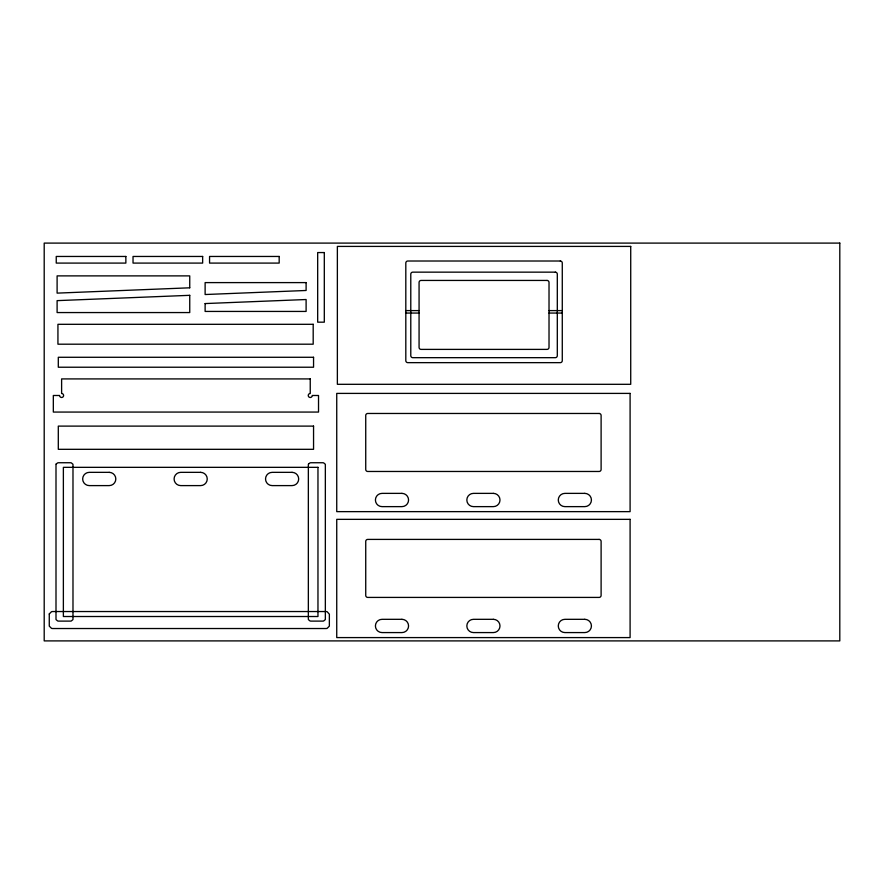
<?xml version="1.0" encoding="UTF-8"?>
<svg xmlns="http://www.w3.org/2000/svg" width="884" height="884" viewBox="0 0 884 884"><rect width="100%" height="100%" fill="white"/><g stroke="black" fill="none" stroke-linecap="round" stroke-linejoin="round"><path stroke-width="1.33" d="M405.811 310.604L419.071 310.604M549.019 310.604L562.279 310.604M405.811 313.058L419.071 313.058M549.019 313.058L562.279 313.058M205.121 303.566L205.121 311.433L306.107 311.433L306.107 299.521L205.121 303.566M306.107 282.604L306.107 290.482L205.121 294.527L205.121 282.604L306.107 282.604M49.272 613.949L49.272 626.115L51.482 628.347A4.553 4.553 0 0 0 52.775 628.524L325.853 628.524A4.553 4.553 0 0 0 327.146 628.347L329.356 626.115L329.367 614.192L327.146 611.728A4.553 4.553 0 0 0 325.853 611.54L52.775 611.54A4.553 4.553 0 0 0 51.482 611.728L49.272 613.949M56.189 464.001L56.101 464.188A1.536 1.536 0 0 0 56.001 464.73L56.001 619.12A1.536 1.536 0 0 0 56.101 619.662L57.681 620.966A3.437 3.437 0 0 0 58.653 621.109L70.344 621.109A3.437 3.437 0 0 0 71.317 620.966L72.886 619.662A1.536 1.536 0 0 0 72.985 619.12L72.985 464.73A1.536 1.536 0 0 0 72.886 464.188L71.317 462.884A3.437 3.437 0 0 0 70.344 462.741L58.653 462.741A3.437 3.437 0 0 0 57.681 462.884L56.189 464.001M308.538 464.001L308.461 464.188A1.536 1.536 0 0 0 308.35 464.73L308.35 619.12A1.536 1.536 0 0 0 308.461 619.662L310.03 620.966A3.437 3.437 0 0 0 311.002 621.109L322.693 621.109A3.437 3.437 0 0 0 323.666 620.966L325.235 619.662A1.536 1.536 0 0 0 325.345 619.12L325.345 464.73A1.536 1.536 0 0 0 325.235 464.188L323.666 462.884A3.437 3.437 0 0 0 322.693 462.741L311.002 462.741A3.437 3.437 0 0 0 310.03 462.884L308.538 464.001M189.74 287.808L57.106 293.123L57.106 275.885L189.74 275.885L189.74 287.808M189.74 295.322L57.106 300.637L57.106 312.56L189.74 312.56L189.74 295.322M839.8 243.1L44.2 243.1L44.2 640.9L839.8 640.9L839.8 243.1M630.723 246.415L337.368 246.415L337.368 384.308L630.723 384.308L630.723 246.415M324.306 252.559L317.676 252.559L317.676 322.174L324.306 322.174L324.306 252.559M125.86 256.459L56.244 256.459L56.244 263.089L125.86 263.089L125.86 256.459M202.646 256.459L133.031 256.459L133.031 263.089L202.646 263.089L202.646 256.459M279.178 256.459L209.563 256.459L209.563 263.089L279.178 263.089L279.178 256.459M560.29 261.012L407.8 261.012A1.989 1.989 0 0 0 405.811 263.001L405.811 360.661A1.989 1.989 0 0 0 407.8 362.65L560.29 362.65A1.989 1.989 0 0 0 562.279 360.661L562.279 263.001A1.989 1.989 0 0 0 560.29 261.012M555.318 272.15L412.773 272.15A1.989 1.989 0 0 0 410.784 274.139L410.784 355.688A1.989 1.989 0 0 0 412.773 357.677L555.318 357.677A1.989 1.989 0 0 0 557.307 355.688L557.307 274.139A1.989 1.989 0 0 0 555.318 272.15M547.03 280.438L421.06 280.438A1.989 1.989 0 0 0 419.071 282.427L419.071 347.401A1.989 1.989 0 0 0 421.06 349.39L547.03 349.39A1.989 1.989 0 0 0 549.019 347.401L549.019 282.427A1.989 1.989 0 0 0 547.03 280.438M313.19 324.306L57.935 324.306L57.935 344.196L313.19 344.196L313.19 324.306M313.555 357.28L58.3 357.28L58.3 367.225L313.555 367.225L313.555 357.28M310.24 378.916L61.615 378.916L61.615 393.502A1.989 1.989 0 0 1 63.604 395.491A1.989 1.989 0 0 1 61.615 397.48A1.989 1.989 0 0 1 59.626 395.491L53.327 395.491L53.327 412.066L318.527 412.066L318.527 395.491L312.229 395.491A1.989 1.989 0 0 1 310.24 397.48A1.989 1.989 0 0 1 308.251 395.491A1.989 1.989 0 0 1 310.24 393.502L310.24 378.916M630.093 393.402L336.738 393.402L336.738 511.637L630.093 511.637L630.093 393.402M599.12 413.469L367.722 413.469A1.989 1.989 0 0 0 365.733 415.458L365.733 469.481A1.989 1.989 0 0 0 367.722 471.47L599.12 471.47A1.989 1.989 0 0 0 601.109 469.481L601.109 415.458A1.989 1.989 0 0 0 599.12 413.469M313.555 426.11L58.3 426.11L58.3 449.315L313.555 449.315L313.555 426.11M317.964 467.338L63.372 467.338L63.372 616.513L317.964 616.513L317.964 467.338M109.185 472.343L89.295 472.343A6.63 6.63 0 0 0 82.665 478.973A6.63 6.63 0 0 0 89.295 485.603L109.185 485.603A6.63 6.63 0 0 0 115.815 478.973A6.63 6.63 0 0 0 109.185 472.343M200.613 472.343L180.723 472.343A6.63 6.63 0 0 0 174.093 478.973A6.63 6.63 0 0 0 180.723 485.603L200.613 485.603A6.63 6.63 0 0 0 207.243 478.973A6.63 6.63 0 0 0 200.613 472.343M292.052 472.343L272.161 472.343A6.63 6.63 0 0 0 265.531 478.973A6.63 6.63 0 0 0 272.161 485.603L292.052 485.603A6.63 6.63 0 0 0 298.682 478.973A6.63 6.63 0 0 0 292.052 472.343M401.933 493.371L382.043 493.371A6.63 6.63 0 0 0 375.413 500.001A6.63 6.63 0 0 0 382.043 506.631L401.933 506.631A6.63 6.63 0 0 0 408.563 500.001A6.63 6.63 0 0 0 401.933 493.371M493.36 493.371L473.47 493.371A6.63 6.63 0 0 0 466.84 500.001A6.63 6.63 0 0 0 473.47 506.631L493.36 506.631A6.63 6.63 0 0 0 499.99 500.001A6.63 6.63 0 0 0 493.36 493.371M584.799 493.371L564.909 493.371A6.63 6.63 0 0 0 558.279 500.001A6.63 6.63 0 0 0 564.909 506.631L584.799 506.631A6.63 6.63 0 0 0 591.429 500.001A6.63 6.63 0 0 0 584.799 493.371M630.093 519.35L336.738 519.35L336.738 637.585L630.093 637.585L630.093 519.35M599.12 539.406L367.722 539.406A1.989 1.989 0 0 0 365.733 541.395L365.733 595.429A1.989 1.989 0 0 0 367.722 597.418L599.12 597.418A1.989 1.989 0 0 0 601.109 595.429L601.109 541.395A1.989 1.989 0 0 0 599.12 539.406M401.933 619.319L382.043 619.319A6.63 6.63 0 0 0 375.413 625.949A6.63 6.63 0 0 0 382.043 632.579L401.933 632.579A6.63 6.63 0 0 0 408.563 625.949A6.63 6.63 0 0 0 401.933 619.319M493.36 619.319L473.47 619.319A6.63 6.63 0 0 0 466.84 625.949A6.63 6.63 0 0 0 473.47 632.579L493.36 632.579A6.63 6.63 0 0 0 499.99 625.949A6.63 6.63 0 0 0 493.36 619.319M584.799 619.319L564.909 619.319A6.63 6.63 0 0 0 558.279 625.949A6.63 6.63 0 0 0 564.909 632.579L584.799 632.579A6.63 6.63 0 0 0 591.429 625.949A6.63 6.63 0 0 0 584.799 619.319"/></g></svg>
